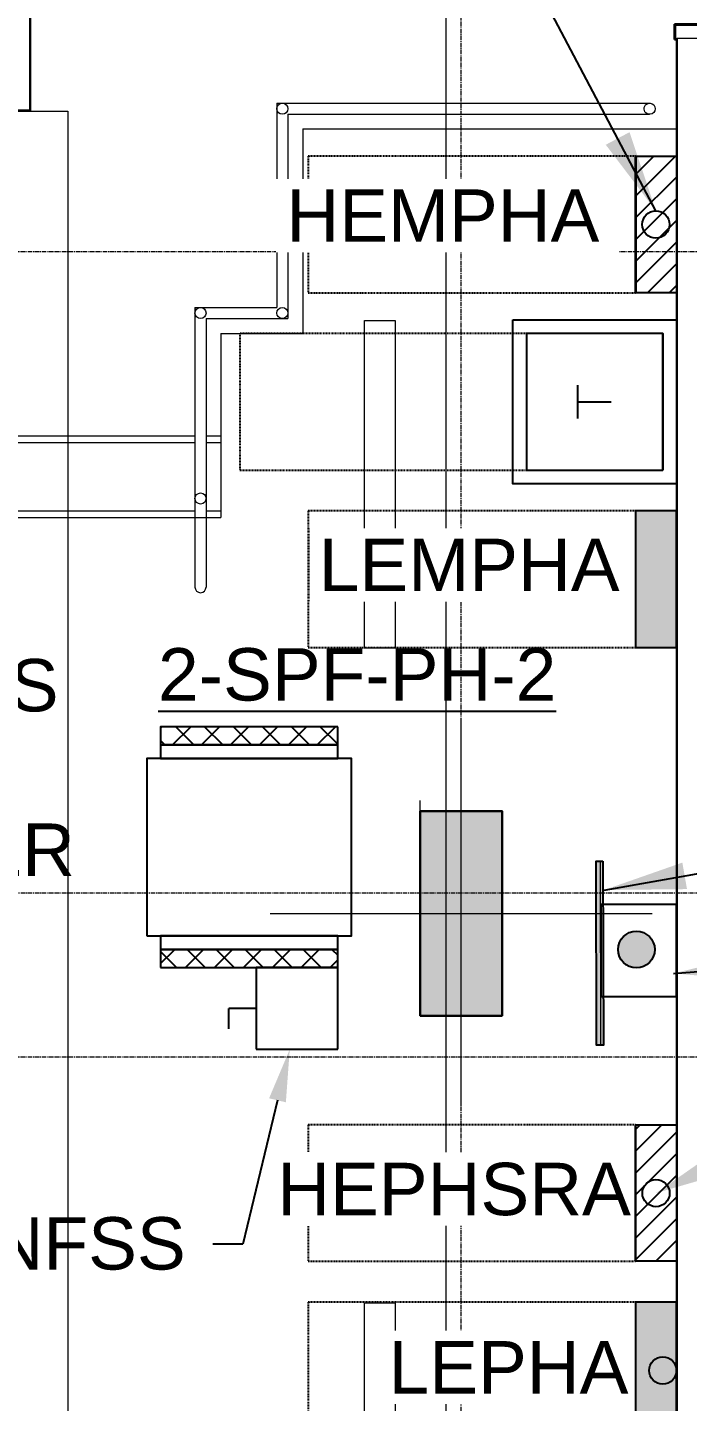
# Model space of a CAD drawing. Header units: inches. Extents: x -40190 to 0, y -3216 to 2257.
# Drawn here: x -23455.6 to -23358.8, y 852.6 to 1054 of the extents above; entities that cross this region are included whole.
import ezdxf
from ezdxf import colors
from ezdxf.entities.mleader import LeaderData, LeaderLine
from ezdxf.enums import TextEntityAlignment as Align
from ezdxf.math import Vec2, Vec3

# ---------------------------------------------------------------- set-up
doc = ezdxf.new("R2010")
doc.units = ezdxf.units.IN
doc.header["$LTSCALE"] = 0.5
doc.header["$MEASUREMENT"] = 0
doc.linetypes.add('A113$0$CENTER', pattern=[2, 1.25, -0.25, 0.25, -0.25])
doc.linetypes.add('DASHED2', pattern=[0.375, 0.25, -0.125])
for name, color, linetype in [('A113$0$A-ANNO-PATT-1-12', 8, 'Continuous'), ('A113$0$A-ANNO-PATT-13-14', 8, 'Continuous'), ('A113$0$A-COLS-COLS13-14', 8, 'Continuous'), ('A113$0$A-DOOR', 8, 'Continuous'), ('A113$0$A-DOOR-FRAM', 8, 'Continuous'), ('A113$0$A-FLOR-HRAL', 8, 'Continuous'), ('A113$0$A-FLOR-SLAB', 8, 'Continuous'), ('A113$0$A-FLOR-STRS', 8, 'Continuous'), ('A113$0$A-GRID-COLS', 8, 'Continuous'), ('A113$0$A-GRID-GRDP0-15', 8, 'Continuous'), ('A113$0$A-WALL-FULL-EXTR', 8, 'Continuous'), ('A113$0$A-WALL-FULL-INTR', 8, 'Continuous'), ('A113$0$E-PANEL', 8, 'Continuous'), ('A613$0$A-CLNG-SPNK', 8, 'Continuous'), ('A613$0$br613 - E-Lite', 8, 'Continuous'), ('E-Anno-Keyn', 72, 'Continuous'), ('E-Anno-Note', 6, 'Continuous'), ('E-CNDT', 30, 'Continuous'), ('E-POWR-CLRN', 1, 'DASHED2'), ('E-Powr-Devc', 233, 'Continuous'), ('E-Powr-Eqpm', 234, 'Continuous'), ('E-POWR-Panl', 233, 'Continuous'), ('E-POWR-XFMR', 234, 'Continuous'), ('E-Powr-Xfmr-Pad', 8, 'Continuous'), ('G-Anno', 6, 'Continuous'), ('G-TEXT', 6, 'Continuous'), ('M-HVAC-Eqpm-FAN', 94, 'Continuous'), ('M-HVAC-flex-conn', 1, 'Continuous'), ('M-HVAC-text', 6, 'Continuous'), ('M-HVAC-Vent', 113, 'Continuous'), ('XREF', 7, 'Continuous')]:
    doc.layers.add(name, color=color, linetype=linetype)
doc.styles.add('M08', font='arial.ttf', dxfattribs={"height": 7.68})
doc.styles.add('MAMEP ANNO', font='arial.ttf', dxfattribs={"height": 0.101562})
doc.styles.get("Standard").update_dxf_attribs({"font": 'simplex.shx'})
doc.dimstyles.get("Standard").update_dxf_attribs({"dimtxt": 0.18, "dimasz": 0.125, "dimexe": 0.18, "dimexo": 0.0625, "dimgap": 0.09, "dimtad": 0, "dimtih": 1, "dimtoh": 1, "dimdec": 4, "dimzin": 0, "dimdsep": 46, "dimtxsty": 'Standard', "dimcen": 0.09, "dimadec": 0, "dimazin": 0, "dimtfac": 1, "dimtdec": 4, "dimtofl": 0, "dimtmove": 0, "dimatfit": 3, "dimfxl": 1, "dimtolj": 1, "dimtzin": 0, "dimarcsym": 0})
doc.dimstyles.new('STANDARD$7', dxfattribs={"dimtxt": 0.18, "dimasz": 0.125, "dimexe": 0.18, "dimexo": 0.06, "dimgap": 0.09, "dimtad": 0, "dimtih": 1, "dimtoh": 1, "dimdec": 4, "dimzin": 0, "dimdsep": 46, "dimtxsty": 'Standard', "dimcen": 0.09, "dimadec": 0, "dimazin": 0, "dimtfac": 1, "dimtdec": 4, "dimtofl": 0, "dimtmove": 0, "dimatfit": 3, "dimfxl": 1, "dimtolj": 1, "dimtzin": 0, "dimarcsym": 0})

# ---------------------------------------------------------------- blocks, each defined once
blk = doc.blocks.new('A113$0$36D478_20')
at = {"layer": 'A113$0$A-DOOR', "linetype": 'Continuous', "lineweight": 0}
blk.add_arc((6.5, -0.85), 36, 270, 0, dxfattribs=at)
at = {"layer": 'A113$0$A-DOOR', "linetype": 'Continuous', "lineweight": 30}
blk.add_3dface([(42.5, -0.85), (42.5, -2.6), (6.5, -2.6), (6.5, -0.85)], dxfattribs=at)
at = {"layer": 'A113$0$A-DOOR-FRAM', "linetype": 'Continuous', "lineweight": 30}
for p, q in [((-0.37, -1.6), (-0.37, 0.65)), ((-0.37, 0.65), (0, 0.65)), ((6.5, 0.65), (6.12, 0.65)), ((6.5, 0.65), (6.5, -0.85)), ((4.08, -1.6), (-0.37, -1.6)), ((6.5, -0.85), (4.08, -0.85)), ((4.08, -0.85), (4.08, -1.6)), ((-0.37, -36.1), (-0.37, -38.35)), ((4.08, -36.1), (-0.37, -36.1)), ((4.08, -36.85), (4.08, -36.1)), ((6.5, -36.85), (4.08, -36.85)), ((6.5, -38.35), (6.5, -36.85)), ((-0.37, -38.35), (0, -38.35)), ((6.5, -38.35), (6.12, -38.35))]:
    blk.add_line(p, q, dxfattribs=at)
at = {"layer": 'A113$0$A-DOOR-FRAM', "linetype": 'Continuous', "lineweight": 13}
for p, q in [((-0.22, -1.45), (-0.22, 0.5)), ((-0.22, 0.5), (0, 0.5)), ((0, 0.5), (0, 0.65)), ((6.12, 0.65), (6.12, 0.5)), ((6.35, 0.5), (6.12, 0.5)), ((6.35, 0.5), (6.35, -0.7)), ((3.93, -1.45), (-0.22, -1.45)), ((6.35, -0.7), (3.93, -0.7)), ((3.93, -0.7), (3.93, -1.45)), ((3.93, -36.25), (-0.22, -36.25)), ((-0.22, -36.25), (-0.22, -38.2)), ((3.93, -37), (3.93, -36.25)), ((-0.22, -38.2), (0, -38.2)), ((0, -38.2), (0, -38.35)), ((6.35, -37), (3.93, -37)), ((6.12, -38.35), (6.12, -38.2)), ((6.35, -38.2), (6.12, -38.2)), ((6.35, -38.2), (6.35, -37))]:
    blk.add_line(p, q, dxfattribs=at)
blk = doc.blocks.new('A113')
at = {"layer": 'A113$0$E-PANEL', "lineweight": 13}
h = blk.add_hatch(color=256, dxfattribs=at)
edge = h.paths.add_edge_path()
edge.add_arc((-23366.2602, 918.8566), 2.6926, 0, 360)
at = {"layer": 'A113$0$A-ANNO-PATT-1-12', "lineweight": 30}
blk.add_solid([(-23386.0364, 909.1574, -4909.5523), (-23386.0364, 939.1574, -4909.5523), (-23398.0364, 909.1574, -4909.5523), (-23398.0364, 939.1574, -4909.5523)], dxfattribs=at)
at = {"layer": 'A113$0$A-ANNO-PATT-13-14', "lineweight": 30}
blk.add_solid([(-23386.0364, 909.1574, -4909.5523), (-23386.0364, 939.1574, -4909.5523), (-23398.0364, 909.1574, -4909.5523), (-23398.0364, 939.1574, -4909.5523)], dxfattribs=at)
at = {"layer": 'A113$0$A-COLS-COLS13-14', "lineweight": 0}
for p, q in [((-23392.0364, 896.0204, -4909.5523), (-23392.0364, 952.2945, -4909.5523)), ((-23420.0364, 924.1574, -4909.5523), (-23364.0364, 924.1574, -4909.5523))]:
    blk.add_line(p, q, dxfattribs=at)
at = {"layer": 'A113$0$A-COLS-COLS13-14', "lineweight": 30}
blk.add_3dface([(-23398.0364, 939.1574, -4909.5523), (-23386.0364, 939.1574, -4909.5523), (-23386.0364, 909.1574, -4909.5523), (-23398.0364, 909.1574, -4909.5523)], dxfattribs=at)
at = {"layer": 'A113$0$A-FLOR-HRAL', "lineweight": 13}
for p, q in [((-23419.0861, 1042.9256, 1992.7541), (-23364.3405, 1042.9256, 1992.7541)), ((-23419.0861, 1042.9256, 1992.7541), (-23419.0861, 1012.985, 1992.7541)), ((-23367.8998, 1042.9256, 1992.7541), (-23364.3405, 1042.9256, 1992.7541)), ((-23417.4611, 1041.3006, 1992.7541), (-23364.3986, 1041.3006, 1992.7541)), ((-23417.4611, 1041.3006, 1992.7541), (-23417.4611, 1011.36, 1992.7541)), ((-23408.5939, 1041.3006, 1992.7541), (-23406.9611, 1041.3006, 1992.7541)), ((-23367.8998, 1041.3006, 1992.7541), (-23364.3986, 1041.3006, 1992.7541)), ((-23431.0811, 1012.985, 1992.7541), (-23431.0811, 971.985, 1992.7541)), ((-23431.0811, 1012.985, 1992.7541), (-23419.0861, 1012.985, 1992.7541)), ((-23429.4561, 1011.36, 1992.7541), (-23429.4561, 971.985, 1992.7541)), ((-23429.4561, 1011.36, 1992.7541), (-23417.4611, 1011.36, 1992.7541))]:
    blk.add_line(p, q, dxfattribs=at)
for centre in [(-23418.2736, 1042.1131, 1992.7541), (-23430.2686, 1012.1725, 1992.7541), (-23418.2736, 1012.1725, 1992.7541), (-23430.2686, 984.985, 1992.7541)]:
    blk.add_circle(centre, 0.8125, dxfattribs=at)
at = {"layer": 'A113$0$A-FLOR-HRAL', "lineweight": 13, "extrusion": (0, 0, -1)}
blk.add_arc((23364.3986, 1042.1111, -1992.7541), 0.8146, 94.092187, 265.923029, dxfattribs=at)
at = {"layer": 'A113$0$A-FLOR-HRAL', "lineweight": 13}
blk.add_arc((-23430.2686, 971.985, 1992.7541), 0.8125, 180, 0, dxfattribs=at)
at = {"layer": 'A113$0$A-FLOR-SLAB', "lineweight": 0}
blk.add_line((-23398.0364, 939.1574, 1992.7541), (-23398.0364, 940.7196, 1992.7541), dxfattribs=at)
at = {"layer": 'A113$0$A-FLOR-STRS', "lineweight": 13}
for p, q in [((-23415.2736, 1039.1697, 1992.7541), (-23360.3986, 1039.1697, 1992.7541)), ((-23415.2736, 1039.1697, 1992.7541), (-23415.2736, 1009.1725, 1992.7541)), ((-23367.8998, 1039.1697, 1992.7541), (-23360.3986, 1039.1697, 1992.7541)), ((-23427.2686, 1009.1725, 1992.7541), (-23415.2736, 1009.1725, 1992.7541)), ((-23427.2686, 1009.1725, 1992.7541), (-23427.2686, 982.1725, 1992.7541)), ((-23501.4578, 994.1725, 1992.7541), (-23431.0811, 994.1725, 1992.7541)), ((-23501.4578, 993.1725, 1992.7541), (-23431.0811, 993.1725, 1992.7541)), ((-23429.4561, 994.1725, 1992.7541), (-23427.2686, 994.1725, 1992.7541)), ((-23429.4561, 993.1725, 1992.7541), (-23427.2686, 993.1725, 1992.7541)), ((-23501.4578, 983.1725, 1992.7541), (-23431.0811, 983.1725, 1992.7541)), ((-23429.4561, 983.1725, 1992.7541), (-23427.2686, 983.1725, 1992.7541)), ((-23501.4578, 982.1725, 1992.7541), (-23427.2686, 982.1725, 1992.7541)), ((-23429.4561, 982.1725, 1992.7541), (-23427.2686, 982.1725, 1992.7541))]:
    blk.add_line(p, q, dxfattribs=at)
at = {"layer": 'A113$0$A-FLOR-STRS', "lineweight": 13, "extrusion": (0, 0, -1)}
blk.add_arc((23364.3986, 1042.1111, -1992.7541), 0.8146, 265.781464, 89.104329, dxfattribs=at)
at = {"layer": 'A113$0$A-GRID-COLS', "lineweight": 0}
blk.add_line((-23414.4628, 924.1574, -4909.5523), (-23369.61, 924.1574, -4909.5523), dxfattribs=at)
at = {"layer": 'A113$0$A-GRID-GRDP0-15', "linetype": 'A113$0$CENTER', "lineweight": 0}
for p, q in [((-23392.0337, 367.1574), (-23392.0337, 2029.5617)), ((-23884.5631, 1021.1697), (-20452.7577, 1021.1697)), ((-24110.5721, 927.1574), (-20437.5384, 927.1574)), ((-23884.5631, 903.1574), (-20364.9322, 903.1574))]:
    blk.add_line(p, q, dxfattribs=at)
at = {"layer": 'A113$0$A-WALL-FULL-EXTR', "lineweight": 30}
for p, q in [((-23455.2684, 1041.86, 1992.7541), (-23455.2684, 1091.2368, 1992.7541)), ((-23467.8934, 1041.86, 1992.7541), (-23455.2684, 1041.86, 1992.7541))]:
    blk.add_line(p, q, dxfattribs=at)
at = {"layer": 'A113$0$A-WALL-FULL-INTR', "lineweight": 30}
blk.add_line((-23360.3986, 1052.3882, 1992.7541), (-23360.3986, 787.0919, 1992.7541), dxfattribs=at)
at = {"layer": 'A113$0$A-WALL-FULL-INTR', "lineweight": 13}
blk.add_line((-23354.2736, 1052.3882, 1992.7541), (-23360.3986, 1052.3882, 1992.7541), dxfattribs=at)
at = {"layer": 'A113$0$E-PANEL', "lineweight": 13}
blk.add_line((-23371.6769, 931.8435, 1992.7541), (-23371.6115, 904.8436, 1992.7541), dxfattribs=at)
for points in [[(-23360.3985, 1035.1488, 1992.7541), (-23366.3985, 1035.1488, 1992.7541), (-23366.3985, 1015.1488, 1992.7541), (-23360.3985, 1015.1488, 1992.7541)], [(-23382.3985, 1009.1488, 1992.7541), (-23362.3985, 1009.1488, 1992.7541), (-23362.3985, 989.1488, 1992.7541), (-23382.3985, 989.1488, 1992.7541)], [(-23360.3985, 963.1488, 1992.7541), (-23366.3985, 963.1488, 1992.7541), (-23366.3985, 983.1488, 1992.7541), (-23360.3985, 983.1488, 1992.7541)], [(-23371.4449, 925.5261, 1992.7541), (-23371.4449, 925.5261, 1992.7541), (-23371.4449, 925.5261, 1992.7541)], [(-23371.4449, 925.5261, 1992.7541), (-23360.5536, 925.5261, 1992.7541), (-23360.5536, 912, 1992.7541), (-23371.4449, 912, 1992.7541)], [(-23366.3886, 893.1574, 1992.7541), (-23360.3886, 893.1574, 1992.7541), (-23360.3886, 873.1574, 1992.7541), (-23366.3886, 873.1574, 1992.7541)], [(-23366.3989, 867.1574, 1992.7541), (-23360.3989, 867.1574, 1992.7541), (-23360.3989, 847.1574, 1992.7541), (-23366.3989, 847.1574, 1992.7541)]]:
    blk.add_3dface(points, dxfattribs=at)
at = {"layer": 'A113$0$A-DOOR', "lineweight": 0}
blk.add_blockref('A113$0$36D478_20', (-23360.3988, 1090.592, 1992.7541), dxfattribs=at)
blk = doc.blocks.new('A613')
at = {"layer": 'A613$0$A-CLNG-SPNK', "lineweight": 0, "elevation": 2679.43, "flags": 128}
for points in [[(-23360.4, 830.81), (-23394.29, 830.81), (-23394.29, 1091.24)], [(-23460.61, 1041.86), (-23449.79, 1041.86), (-23449.79, 783.34), (-23362.03, 783.34)]]:
    blk.add_lwpolyline(points, dxfattribs=at)
at = {"layer": 'A613$0$br613 - E-Lite', "lineweight": 13}
for points in [[(-23401.78, 1011.16, 2679.43), (-23401.78, 963.16, 2679.43), (-23406.28, 963.16, 2679.43), (-23406.28, 1011.16, 2679.43)], [(-23401.78, 867.16, 2679.43), (-23401.78, 819.16, 2679.43), (-23406.28, 819.16, 2679.43), (-23406.28, 867.16, 2679.43)]]:
    blk.add_3dface(points, dxfattribs=at)
blk = doc.blocks.new('277panel')
at = {"layer": 'E-POWR-Panl', "linetype": 'Continuous', "lineweight": -3}
h = blk.add_hatch(dxfattribs=at)
h.set_pattern_fill('ANSI31', color=233, scale=18, angle=90, style=0)
h.set_pattern_definition([(135, (-1902.8928, -2966.1018), (-1.5909903, -1.5909903), [])])
h.paths.add_polyline_path([(6, -8), (6, 12), (0, 12), (0, -8)])
at = {"layer": 'E-POWR-Panl', "color": 233, "linetype": 'Continuous', "lineweight": -3}
blk.add_lwpolyline([(6, -8), (6, 12), (0, 12), (0, -8)], close=True, dxfattribs=at)
blk = doc.blocks.new('120panel')
at = {"layer": 'E-POWR-Panl', "linetype": 'Continuous', "lineweight": -3}
blk.add_hatch(color=233, dxfattribs=at).paths.add_polyline_path([(10, -4), (-10, -4), (-10, 2), (10, 2)])
at = {"layer": 'E-POWR-Panl', "color": 233, "linetype": 'Continuous', "lineweight": -3}
blk.add_lwpolyline([(10, -4), (-10, -4), (-10, 2), (10, 2)], close=True, dxfattribs=at)
blk = doc.blocks.new('15 KVA Transformer')
for p, q in [((9.56, 14.44), (14.44, 14.44)), ((12, 14.44), (12, 9.56))]:
    blk.add_line(p, q)
blk.add_lwpolyline([(2, 2), (22, 2), (22, 22), (2, 22)], close=True)
blk = doc.blocks.new('A$C61BA0460')
at = {"layer": 'M-HVAC-flex-conn'}
h = blk.add_hatch(dxfattribs=at)
h.set_pattern_fill('ANSI37', color=256, scale=24, angle=900, style=0)
h.set_pattern_definition([(135, (2513.1373, 4690.3142), (2.1213203, 2.1213203), []), (45, (2513.1373, 4690.3142), (2.1213203, -2.1213203), [])])
h.paths.add_polyline_path([(28, 35.29), (2, 35.29), (2, 32.64), (28, 32.64)])
h = blk.add_hatch(dxfattribs=at)
h.set_pattern_fill('ANSI37', color=256, scale=24, angle=1080, style=0)
h.set_pattern_definition([(315, (-2487.1372, -4655.0255), (-2.1213203, -2.1213203), []), (225, (-2487.1372, -4655.0255), (-2.1213203, 2.1213203), [])])
h.paths.add_polyline_path([(2, 0), (28, 0), (28, 2.64), (2, 2.64)])
at = {"layer": 'M-HVAC-Eqpm-FAN', "flags": 128}
for points in [[(28, 32.64), (2, 32.64), (2, 30.64), (28, 30.64), (28, 32.64)], [(0, 4.64), (30, 4.64), (30, 30.64), (0, 30.64), (0, 4.64)], [(2, 2.64), (28, 2.64), (28, 4.64), (2, 4.64), (2, 2.64)]]:
    blk.add_lwpolyline(points, dxfattribs=at)
at = {"layer": 'M-HVAC-Vent'}
for points in [[(28, 35.29), (2, 35.29), (2, 32.64), (28, 32.64)], [(2, 0), (28, 0), (28, 2.64), (2, 2.64)]]:
    blk.add_lwpolyline(points, close=True, dxfattribs=at)
blk = doc.blocks.new('PWR-SafetySwitch')
for p, q in [((0, 12), (0, 0)), ((12, 12), (0, 12)), ((12, 0), (12, 12)), ((16, 9), (16, 6)), ((12, 6), (16, 6)), ((0, 0), (12, 0))]:
    blk.add_line(p, q)
blk = doc.blocks.new('MLD-KeyNote')
at = {"color": 0, "linetype": 'Continuous', "transparency": 16777216}
blk.add_lwpolyline([(-0.09375, -0.09375), (0.09375, -0.09375), (0.09375, 0.09375), (-0.09375, 0.09375)], close=True, dxfattribs=at)
at = {"color": 0, "linetype": 'ByBlock', "transparency": 16777216, "style": 'MAMEP ANNO'}
blk.add_attdef('ID', text='', height=0.10156, dxfattribs=at).set_placement((0, 0), align=Align.MIDDLE_CENTER)

msp = doc.modelspace()

# ---------------------------------------------------------------- hatches: boundary and pattern name
at = {"layer": 'E-Powr-Devc'}
h = msp.add_hatch(color=256, dxfattribs=at)
h.dxf.hatch_style = 1
h.paths.add_polyline_path([(-23371.18, 931.84), (-23371.11, 904.84), (-23372.11, 904.84), (-23372.18, 931.84)])
h = msp.add_hatch(color=256, dxfattribs=at)
h.dxf.hatch_style = 1
edge = h.paths.add_edge_path()
edge.add_arc((-23366.26, 918.86), 2.69, -89.8613, 270.1387)

# ---------------------------------------------------------------- linework, layer by layer
at = {"layer": 'E-CNDT'}
for centre in [(-23363.4, 1025.15), (-23363.39, 883.16), (-23362.4, 857.16)]:
    msp.add_circle(centre, 2, dxfattribs=at)
at = {"layer": 'E-POWR-CLRN'}
for points in [[(-23366.4, 1035.15), (-23414.4, 1035.15), (-23414.4, 1015.15), (-23366.4, 1015.15)], [(-23382.4, 1009.15), (-23424.4, 1009.15), (-23424.4, 989.15), (-23382.4, 989.15)], [(-23366.39, 893.16), (-23414.39, 893.16), (-23414.39, 873.16), (-23366.39, 873.16)]]:
    msp.add_lwpolyline(points, dxfattribs=at)
at = {"layer": 'E-Powr-Devc'}
for p, q in [((-23371.44, 925.53), (-23360.55, 925.53)), ((-23371.44, 912), (-23360.55, 912))]:
    msp.add_line(p, q, dxfattribs=at)
msp.add_lwpolyline([(-23371.18, 931.84), (-23371.11, 904.84), (-23372.11, 904.84), (-23372.18, 931.84)], close=True, dxfattribs=at)
msp.add_circle((-23366.26, 918.86), 2.69, dxfattribs=at)
at = {"layer": 'E-Powr-Xfmr-Pad'}
msp.add_lwpolyline([(-23384.4, 1011.15), (-23360.4, 1011.15), (-23360.4, 987.15), (-23384.4, 987.15)], close=True, dxfattribs=at)

# ---------------------------------------------------------------- block references
at = {"xscale": -1}
for p in [(-23360.4, 1023.15), (-23360.39, 881.16)]:
    msp.add_blockref('277panel', p, dxfattribs=at)
at = {"xscale": -1, "rotation": 90}
for p in [(-23364.4, 973.15), (-23364.4, 857.16)]:
    msp.add_blockref('120panel', p, dxfattribs=at)
msp.add_blockref('A$C61BA0460', (-23438.05, 916.24))
at = {"layer": 'E-Powr-Eqpm', "rotation": 180}
msp.add_blockref('PWR-SafetySwitch', (-23410.05, 916.24), dxfattribs=at)
at = {"layer": 'E-POWR-XFMR', "rotation": 90.00000000022798}
msp.add_blockref('15 KVA Transformer', (-23360.4, 987.15), dxfattribs=at)
at = {"layer": 'XREF'}
for name, p in [('A113', (0.08, 0)), ('A613', (0.13, -0.11))]:
    msp.add_blockref(name, p, dxfattribs=at)

# ---------------------------------------------------------------- texts
at = {"layer": 'M-HVAC-text', "insert": (-23436.42, 963.04), "char_height": 7.68, "width": 116.723, "attachment_point": 1, "style": 'M08'}
msp.add_mtext('{\\L2-SPF-PH-2}', dxfattribs=at)

# ---------------------------------------------------------------- leaders
at = {"layer": 'E-Anno-Keyn'}
ml = msp.add_multileader_block('Standard', dxfattribs=at)
ml.set_content('MLD-KeyNote', color=(89, 89, 89), scale=96)
ml.set_attribute('ID', '11', width=0)
ml.set_leader_properties(color=256, linetype='Continuous')
ml.build(insert=Vec2(0, 0))
ml.multileader.update_dxf_attribs({"has_dogleg": 0, "text_left_attachment_type": 2, "text_right_attachment_type": 2, "dogleg_length": 3.84, "arrow_head_size": 12, "scale": 96})
ctx = ml.context
ctx.base_point, ctx.scale, ctx.char_height, ctx.arrow_head_size, ctx.landing_gap_size, ctx.plane_origin = Vec3(-23251.12, 1002.37), 96, 737.28, 12, 384, Vec3(-23202.84, 971.76)
ctx.left_attachment, ctx.right_attachment = 2, 2
notes = []
notes.append((ctx, [(1, (1, 1, 0), (-23620.12, 1002.37), (1, 0), 369, [(0, [(-23293.57, 1013.84), (-23256.32, 1002.34)], 0, [])])]))
ctx.block.insert = Vec3(-23242.12, 1002.37)
at = {"layer": 'E-Anno-Note'}
ml = msp.add_multileader_mtext('Standard', dxfattribs=at)
ml.set_content('EXHAUST FAN MOTORS', color=(89, 89, 89), style='MAMEP ANNO')
ml.set_leader_properties(color=256, linetype='Continuous')
ml.build(insert=Vec2(0, 0))
ml.multileader.update_dxf_attribs({"has_dogleg": 0, "text_right_attachment_type": 3, "dogleg_length": 3.84, "arrow_head_size": 12, "scale": 96})
ctx = ml.context
ctx.base_point, ctx.scale, ctx.char_height, ctx.arrow_head_size, ctx.landing_gap_size, ctx.plane_origin = Vec3(-23579.92, 957.55), 96, 7.68, 12, 3.75, Vec3(-23609.18, 957.55)
ctx.right_attachment = 3
notes.append((ctx, [(0, (1, 1, 0), (-23948.92, 957.55), (1, 0), 369, [(0, [(-23609.18, 957.55)], 0, [])])]))
ctx.mtext.insert, ctx.mtext.width, ctx.mtext.flow_direction = Vec3(-23576.17, 961.45), 124.8927, 5
ml = msp.add_multileader_mtext('Standard', dxfattribs=at)
ml.set_content('ELECTRIC UNIT HEATER', color=(89, 89, 89), style='MAMEP ANNO')
ml.set_leader_properties(color=256, linetype='Continuous')
ml.build(insert=Vec2(0, 0))
ml.multileader.update_dxf_attribs({"has_dogleg": 0, "text_right_attachment_type": 3, "dogleg_length": 3.84, "arrow_head_size": 12, "scale": 96})
ctx = ml.context
ctx.base_point, ctx.scale, ctx.char_height, ctx.arrow_head_size, ctx.landing_gap_size, ctx.plane_origin = Vec3(-23579.92, 933.5), 96, 7.68, 12, 3.75, Vec3(-23609.18, 933.5)
ctx.right_attachment = 3
notes.append((ctx, [(0, (1, 1, 0), (-23948.92, 933.5), (1, 0), 369, [(0, [(-23609.18, 933.5)], 0, [])])]))
ctx.mtext.insert, ctx.mtext.width, ctx.mtext.flow_direction = Vec3(-23576.17, 937.34), 124.8927, 5
at = {"layer": 'M-HVAC-text'}
for points in [[(-23371, 927.59), (-23196.63, 958.16), (-23174.71, 958.16)], [(-23360.8, 915.37), (-23196.12, 927.59), (-23175.73, 927.59)]]:
    msp.add_leader(points, dimstyle='STANDARD$7', override={"dimscale": 96, "dimgap": 0.09, "dimtad": 0}, dxfattribs=at)
for ctx, leaders in notes:
    for number, flags, end, landing, length, lines in leaders:
        leader = LeaderData()
        leader.index, (leader.has_last_leader_line, leader.has_dogleg_vector, leader.attachment_direction) = number, flags
        leader.last_leader_point, leader.dogleg_vector, leader.dogleg_length = Vec3(end), Vec3(landing), length
        for number, points, colour, breaks in lines:
            line = LeaderLine()
            line.index, line.vertices, line.color, line.breaks = number, Vec3.list(points), colors.encode_raw_color(colour), breaks
            leader.lines.append(line)
        ctx.leaders.append(leader)

# ---------------------------------------------------------------- next in the draw order: texts
at = {"layer": 'G-TEXT', "char_height": 7.68, "attachment_point": 1, "style": 'M08', "bg_fill": 3, "box_fill_scale": 1.2, "bg_fill_color": 256, "bg_fill_transparency": 0}
for s, insert, width in [('HEMPHA', (-23417.59, 1030.29), 47.2792), ('LEMPHA', (-23412.84, 979.08), 42.1024), ('HEPHSRA', (-23418.94, 887.6), 48.7583), ('LEPHA', (-23402.61, 861.46), 33.5977)]:
    msp.add_mtext(s, dxfattribs=dict(at, insert=insert, width=width))

# ---------------------------------------------------------------- next in the draw order: linework, layer by layer
at = {"layer": 'E-POWR-CLRN'}
for points in [[(-23366.4, 983.15), (-23414.4, 983.15), (-23414.4, 963.15), (-23366.4, 963.15)], [(-23366.4, 867.16), (-23414.4, 867.16), (-23414.4, 847.16), (-23366.4, 847.16)]]:
    msp.add_lwpolyline(points, dxfattribs=at)

# ---------------------------------------------------------------- next in the draw order: leaders
at = {"layer": 'E-Anno-Note'}
ml = msp.add_multileader_mtext('Standard', dxfattribs=at)
ml.set_content('SUPPLY FAN MOTORS', color=(89, 89, 89), style='MAMEP ANNO')
ml.set_leader_properties(color=256, linetype='Continuous')
ml.build(insert=Vec2(0, 0))
ml.multileader.update_dxf_attribs({"has_dogleg": 0, "text_right_attachment_type": 3, "dogleg_length": 3.84, "arrow_head_size": 12, "scale": 96})
ctx = ml.context
ctx.base_point, ctx.scale, ctx.char_height, ctx.arrow_head_size, ctx.landing_gap_size, ctx.plane_origin = Vec3(-23579.92, 980.8), 96, 7.68, 12, 3.75, Vec3(-23609.18, 980.8)
ctx.right_attachment = 3
notes = []
notes.append((ctx, [(0, (1, 1, 0), (-23948.92, 980.8), (1, 0), 369, [(0, [(-23609.18, 980.8)], 0, [])])]))
ctx.mtext.insert, ctx.mtext.width, ctx.mtext.flow_direction = Vec3(-23576.17, 984.71), 124.8927, 5
ml = msp.add_multileader_mtext('Standard', dxfattribs=at)
ml.set_content('', color=256, style='MAMEP ANNO')
ml.set_leader_properties(color=256, linetype='Continuous')
ml.build(insert=Vec2(0, 0))
ml.multileader.update_dxf_attribs({"has_dogleg": 0, "text_right_attachment_type": 3, "dogleg_length": 3.84, "arrow_head_size": 12, "scale": 96})
ctx = ml.context
ctx.base_point, ctx.scale, ctx.char_height, ctx.arrow_head_size, ctx.landing_gap_size, ctx.plane_origin = Vec3(-23294.45, 906.79), 96, 9.75, 12, 3.75, Vec3(-23363.39, 883.16)
ctx.right_attachment = 3
notes.append((ctx, [(0, (1, 1, 0), (-23663.45, 906.79), (1, 0), 369, [(0, [(-23363.39, 883.16), (-23313.83, 906.79)], 0, [])])]))
ctx.mtext.insert, ctx.mtext.flow_direction = Vec3(-23290.7, 911.67), 5
at = {"layer": 'G-Anno'}
msp.add_leader([(-23363.4, 1027.15), (-23391.27, 1079.84), (-23413.51, 1079.82)], dimstyle='Standard', override={"dimscale": 96, "dimgap": 0.09, "dimtad": 0}, dxfattribs=at)
at = {"layer": 'M-HVAC-text'}
ml = msp.add_multileader_mtext('Standard', dxfattribs=at)
ml.set_content('3P-30/NFSS', color=256, style='M08')
ml.set_leader_properties(color=256)
ml.build(insert=Vec2(0, 0))
ml.multileader.update_dxf_attribs({"has_dogleg": 0, "text_left_attachment_type": 2, "text_right_attachment_type": 2, "dogleg_length": 3.84, "arrow_head_size": 7.69})
ctx = ml.context
ctx.base_point, ctx.char_height, ctx.arrow_head_size, ctx.landing_gap_size, ctx.plane_origin = Vec3(-23495.57, 875.65), 7.68, 7.69, 4, Vec3(-23548.19, 870.29)
ctx.left_attachment, ctx.right_attachment, ctx.text_align_type = 2, 2, 2
notes.append((ctx, [(1, (1, 1, 0), (-23424.52, 875.65), (-1, 0), 3.84, [(0, [(-23417.1, 904.24), (-23423.98, 875.65)], 0, [])])]))
ctx.mtext.insert, ctx.mtext.alignment, ctx.mtext.flow_direction = Vec3(-23432.36, 879.63), 3, 5
for ctx, leaders in notes:
    for number, flags, end, landing, length, lines in leaders:
        leader = LeaderData()
        leader.index, (leader.has_last_leader_line, leader.has_dogleg_vector, leader.attachment_direction) = number, flags
        leader.last_leader_point, leader.dogleg_vector, leader.dogleg_length = Vec3(end), Vec3(landing), length
        for number, points, colour, breaks in lines:
            line = LeaderLine()
            line.index, line.vertices, line.color, line.breaks = number, Vec3.list(points), colors.encode_raw_color(colour), breaks
            leader.lines.append(line)
        ctx.leaders.append(leader)

doc.saveas('drawing.dxf')
